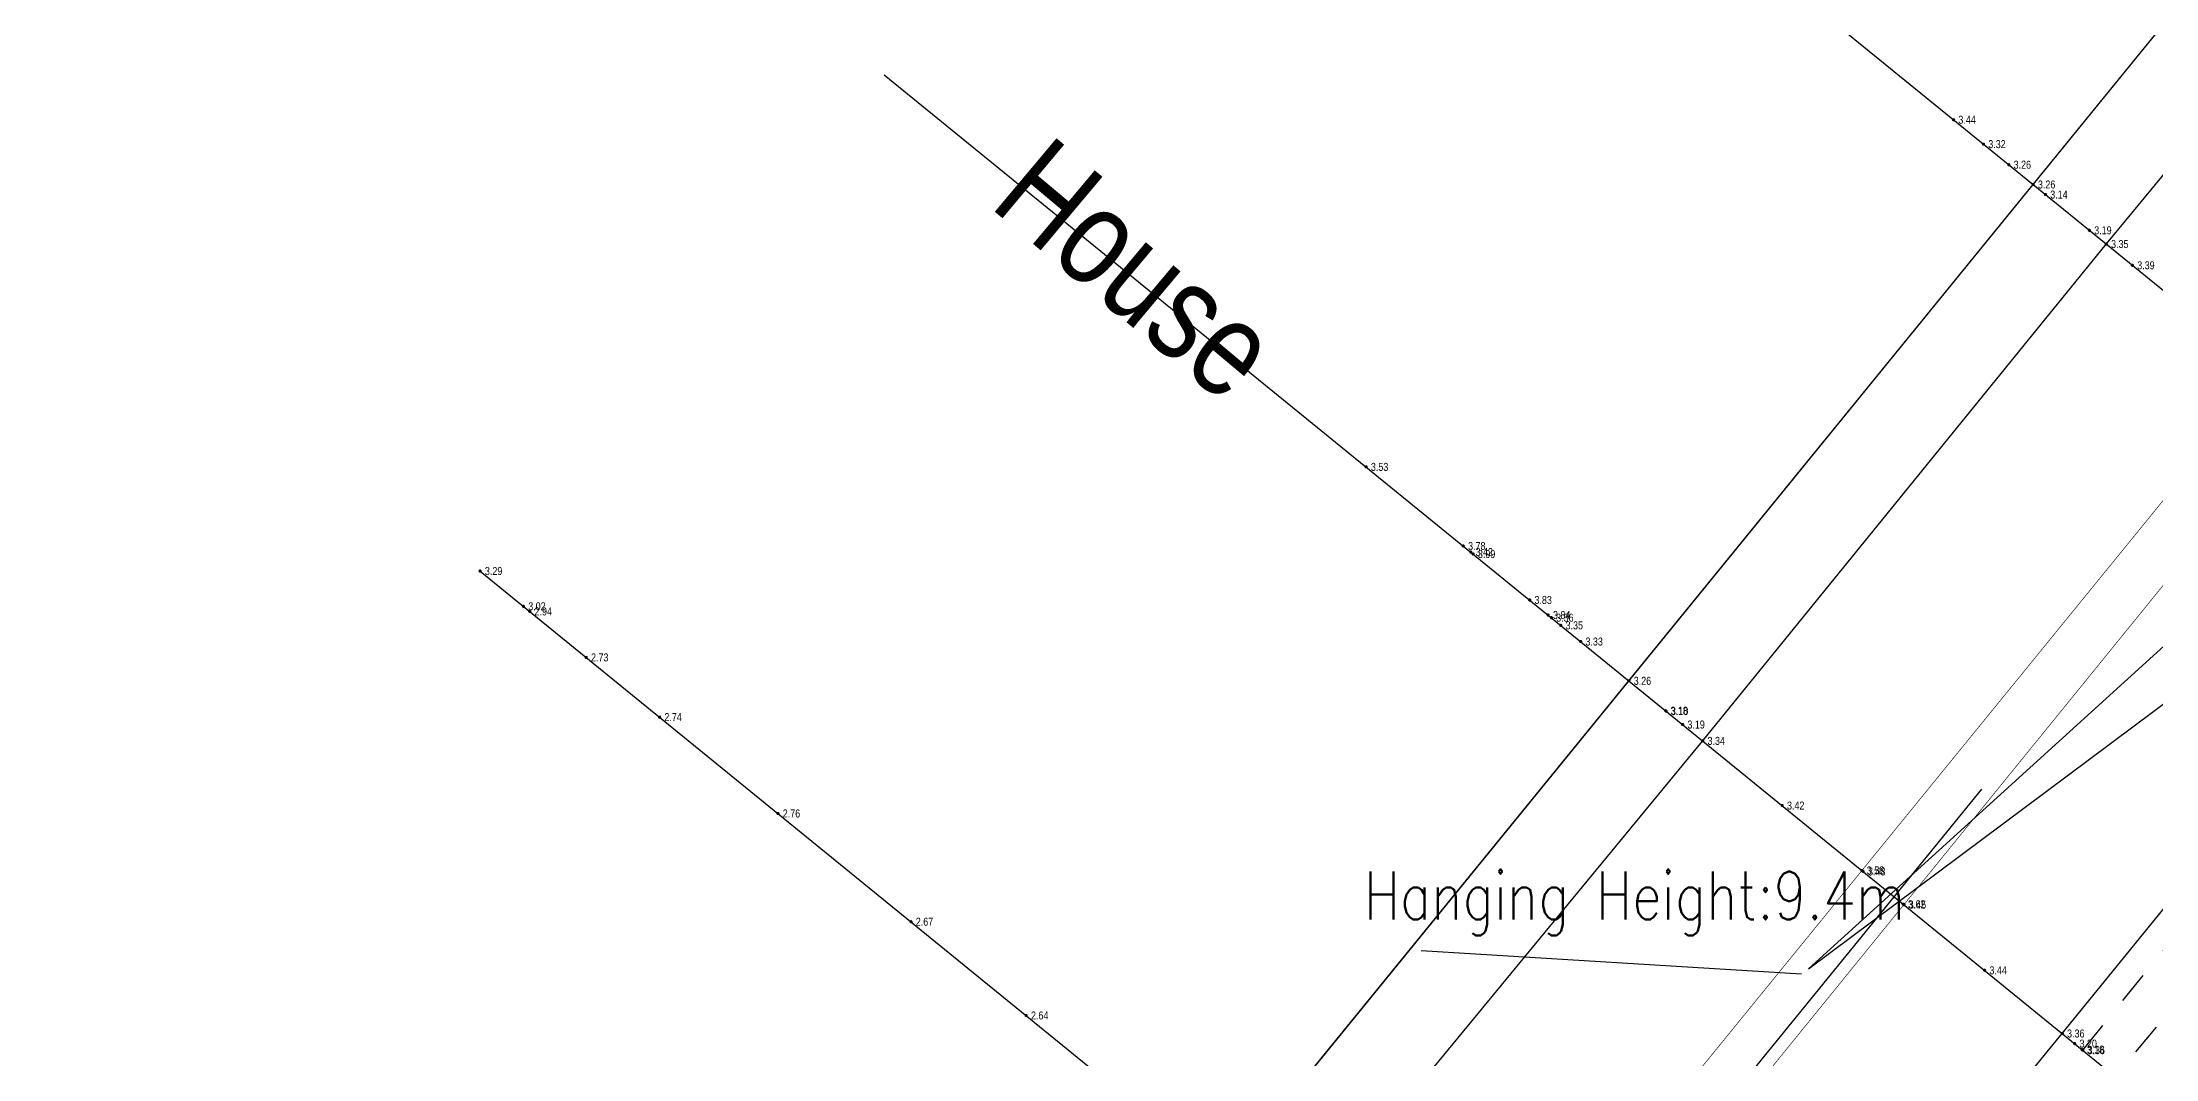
# Model space of a CAD drawing. Header units: metres. Extents: x 570700 to 571606, y 785277 to 786024.
# Drawn here: x 570850.6 to 570916.6, y 785525 to 785556.8 of the extents above; entities that cross this region are included whole.
import ezdxf
from ezdxf.enums import TextEntityAlignment as Align

# ---------------------------------------------------------------- set-up
doc = ezdxf.new("R2010")
doc.units = ezdxf.units.M
doc.linetypes.add('X37', pattern=[13, 5, -8])
doc.linetypes.add('X6', pattern=[2, 1, -1])
doc.layers.get('0').update_dxf_attribs({"linetype": 'CONTINUOUS'})
for name, color, linetype in [('DLSS', 4, 'CONTINUOUS'), ('dmx', 7, 'CONTINUOUS'), ('GCD-散点', 1, 'CONTINUOUS'), ('JMD', 6, 'CONTINUOUS'), ('电线悬高等参数', 2, 'CONTINUOUS'), ('道路中线_D2', 7, 'CONTINUOUS')]:
    doc.layers.add(name, color=color, linetype=linetype)
doc.styles.add('EICAD', font='arial.ttf', dxfattribs={"width": 0.8, "height": 2})
doc.styles.get("Standard").update_dxf_attribs({"font": 'rs.shx', "bigfont": 'hztxt.shx'})
doc.linetypes.add('444', pattern='A,4.5,[145,Aaa.SHX,S=1,R=0,X=0,Y=1],4.5,-0.5,[146,Aaa.SHX,S=1,R=0,X=0,Y=0],-0.5', length=10)

# ---------------------------------------------------------------- blocks, each defined once
blk = doc.blocks.new('GC200')
at = {"linetype": 'Continuous', "const_width": 0.2, "flags": 128}
blk.add_lwpolyline([(-0.1, 0, 1), (0.1, 0, 1)], format="xyb", close=True, dxfattribs=at)

msp = doc.modelspace()

# ---------------------------------------------------------------- linework, layer by layer
at = {"layer": 'DLSS', "linetype": 'Continuous', "flags": 128}
for points, elevation in [([(570724.531, 785317.86), (570737.382, 785334.051), (570750.278, 785349.349), (570762.947, 785364.822), (570775.583, 785380.343), (570788.221, 785395.855), (570800.987, 785411.231), (570813.553, 785426.815), (570826.201, 785442.285), (570838.888, 785457.757), (570851.653, 785473.134), (570864.391, 785488.576), (570877.15, 785503.975), (570889.765, 785519.49), (570902.46, 785534.915), (570915.083, 785550.46), (570926.944, 785564.835)], 2.693), ([(570737.847, 785307.931), (570750.229, 785323.639), (570763.847, 785340.447), (570775.434, 785354.687), (570788.07, 785370.175), (570800.66, 785385.716), (570813.264, 785401.247), (570825.801, 785416.821), (570838.452, 785432.306), (570851.109, 785447.802), (570863.748, 785463.292), (570876.286, 785478.86), (570888.439, 785494.759), (570901.047, 785510.308), (570913.706, 785525.786), (570926.32, 785541.298), (570935.871, 785553.129)], 2.713)]:
    msp.add_lwpolyline(points, dxfattribs=dict(at, elevation=elevation))
at = {"layer": 'DLSS', "linetype": 'X37', "const_width": 0.02, "flags": 128}
for points, elevation in [([(570730.628, 785313.772), (570768.545, 785360.274), (570781.143, 785375.807), (570793.79, 785391.3), (570806.425, 785406.804), (570819.129, 785422.251), (570831.683, 785437.821), (570856.957, 785468.824), (570869.599, 785484.322), (570882.258, 785499.796), (570894.821, 785515.368), (570932.697, 785561.902)], 2.94), ([(570731.921, 785312.72), (570769.857, 785359.205), (570782.518, 785374.687), (570795.136, 785390.205), (570807.739, 785405.734), (570820.375, 785421.242), (570832.979, 785436.766), (570858.176, 785467.832), (570870.89, 785483.271), (570883.463, 785498.813), (570896.152, 785514.284), (570933.969, 785560.866)], 2.92)]:
    msp.add_lwpolyline(points, dxfattribs=dict(at, elevation=elevation))
at = {"layer": 'DLSS', "linetype": 'X6', "flags": 128}
for points in [[(570750.766, 785323.189), (570763.402, 785338.684), (570776.096, 785354.143), (570788.797, 785369.853), (570801.374, 785385.163), (570813.894, 785400.723), (570826.537, 785416.234), (570839.211, 785431.684), (570851.859, 785447.192), (570864.417, 785462.745), (570877.097, 785478.202), (570889.052, 785494.258), (570901.714, 785509.763), (570914.345, 785525.264), (570926.947, 785540.821)], [(570928.191, 785539.783), (570915.356, 785524.447), (570902.855, 785508.838), (570890.469, 785493.141), (570878.342, 785477.183), (570865.588, 785461.805), (570853.056, 785446.224), (570840.524, 785430.652), (570827.795, 785415.198), (570815.178, 785399.69), (570802.612, 785384.102), (570789.991, 785368.777), (570777.681, 785353.511), (570764.644, 785337.641), (570751.969, 785322.215)]]:
    msp.add_lwpolyline(points, dxfattribs=at)
at = {"layer": 'dmx'}
for p, q in [((570889.529, 785571.256), (570943.814, 785527.061)), ((570876.902, 785555.746), (570931.187, 785511.551)), ((570864.275, 785540.237), (570918.559, 785496.042))]:
    msp.add_line(p, q, dxfattribs=at)
at = {"layer": 'JMD', "linetype": '444', "flags": 128}
msp.add_lwpolyline([(570857.33, 785468.514), (570881.849, 785498.541), (570883.829, 785499.848), (570895.832, 785514.544), (570911.189, 785533.419)], dxfattribs=at)
at = {"layer": '电线悬高等参数', "linetype": 'Continuous', "flags": 128}
for points in [[(570905.773, 785527.805), (570950.1, 785568.076)], [(570905.773, 785527.805), (570938.23, 785552.027)], [(570905.557, 785527.64), (570893.678, 785528.371)]]:
    msp.add_lwpolyline(points, dxfattribs=at)
at = {"layer": '道路中线_D2', "color": 4}
for p in [(570723.387, 785319.668), (570799.15, 785412.727)]:
    msp.add_line(p, (570958.491, 785608.445), dxfattribs=at)

# ---------------------------------------------------------------- block references
at = {"layer": 'GCD-散点'}
ref = msp.add_blockref('GC200', (570910.309, 785554.339, 3.441), dxfattribs=dict(at, xscale=0.25, yscale=0.25, zscale=0.25))
ref.add_attrib('height', '3.44', dxfattribs={"height": 0.25, "style": 'EICAD', "width": 0.8}).set_placement((570910.459, 785554.339, 3.441), align=Align.MIDDLE_LEFT)
ref = msp.add_blockref('GC200', (570911.243, 785553.578, 3.322), dxfattribs=dict(at, xscale=0.25, yscale=0.25, zscale=0.25))
ref.add_attrib('height', '3.32', dxfattribs={"height": 0.25, "style": 'EICAD', "width": 0.8}).set_placement((570911.393, 785553.578, 3.322), align=Align.MIDDLE_LEFT)
ref = msp.add_blockref('GC200', (570912.035, 785552.934, 3.255), dxfattribs=dict(at, xscale=0.25, yscale=0.25, zscale=0.25))
ref.add_attrib('height', '3.26', dxfattribs={"height": 0.25, "style": 'EICAD', "width": 0.8}).set_placement((570912.185, 785552.934, 3.255), align=Align.MIDDLE_LEFT)
ref = msp.add_blockref('GC200', (570912.794, 785552.316, 3.26), dxfattribs=dict(at, xscale=0.25, yscale=0.25, zscale=0.25))
ref.add_attrib('height', '3.26', dxfattribs={"height": 0.25, "style": 'EICAD', "width": 0.8}).set_placement((570912.944, 785552.316), align=Align.MIDDLE_LEFT)
ref = msp.add_blockref('GC200', (570913.179, 785552.002, 3.143), dxfattribs=dict(at, xscale=0.25, yscale=0.25, zscale=0.25))
ref.add_attrib('height', '3.14', dxfattribs={"height": 0.25, "style": 'EICAD', "width": 0.8}).set_placement((570913.329, 785552.002, 3.143), align=Align.MIDDLE_LEFT)
ref = msp.add_blockref('GC200', (570914.553, 785550.884, 3.194), dxfattribs=dict(at, xscale=0.25, yscale=0.25, zscale=0.25))
ref.add_attrib('height', '3.19', dxfattribs={"height": 0.25, "style": 'EICAD', "width": 0.8}).set_placement((570914.703, 785550.884, 3.194), align=Align.MIDDLE_LEFT)
ref = msp.add_blockref('GC200', (570915.079, 785550.455, 3.349), dxfattribs=dict(at, xscale=0.25, yscale=0.25, zscale=0.25))
ref.add_attrib('height', '3.35', dxfattribs={"height": 0.25, "style": 'EICAD', "width": 0.8}).set_placement((570915.229, 785550.455, 3.349), align=Align.MIDDLE_LEFT)
ref = msp.add_blockref('GC200', (570915.896, 785549.79, 3.387), dxfattribs=dict(at, xscale=0.25, yscale=0.25, zscale=0.25))
ref.add_attrib('height', '3.39', dxfattribs={"height": 0.25, "style": 'EICAD', "width": 0.8}).set_placement((570916.046, 785549.79, 3.387), align=Align.MIDDLE_LEFT)
ref = msp.add_blockref('GC200', (570891.955, 785543.491, 3.53), dxfattribs=dict(at, xscale=0.25, yscale=0.25, zscale=0.25))
ref.add_attrib('height', '3.53', dxfattribs={"height": 0.25, "style": 'EICAD', "width": 0.8}).set_placement((570892.105, 785543.491, 3.53), align=Align.MIDDLE_LEFT)
ref = msp.add_blockref('GC200', (570894.992, 785541.019, 3.776), dxfattribs=dict(at, xscale=0.25, yscale=0.25, zscale=0.25))
ref.add_attrib('height', '3.78', dxfattribs={"height": 0.25, "style": 'EICAD', "width": 0.8}).set_placement((570895.142, 785541.019, 3.776), align=Align.MIDDLE_LEFT)
ref = msp.add_blockref('GC200', (570895.225, 785540.829, 3.421), dxfattribs=dict(at, xscale=0.25, yscale=0.25, zscale=0.25))
ref.add_attrib('height', '3.42', dxfattribs={"height": 0.25, "style": 'EICAD', "width": 0.8}).set_placement((570895.375, 785540.829, 3.421), align=Align.MIDDLE_LEFT)
ref = msp.add_blockref('GC200', (570895.299, 785540.769, 3.988), dxfattribs=dict(at, xscale=0.25, yscale=0.25, zscale=0.25))
ref.add_attrib('height', '3.99', dxfattribs={"height": 0.25, "style": 'EICAD', "width": 0.8}).set_placement((570895.449, 785540.769, 3.988), align=Align.MIDDLE_LEFT)
ref = msp.add_blockref('GC200', (570864.275, 785540.237, 3.29), dxfattribs=dict(at, xscale=0.25, yscale=0.25, zscale=0.25))
ref.add_attrib('height', '3.29', dxfattribs={"height": 0.25, "style": 'EICAD', "width": 0.8}).set_placement((570864.425, 785540.237), align=Align.MIDDLE_LEFT)
ref = msp.add_blockref('GC200', (570865.629, 785539.134, 3.022), dxfattribs=dict(at, xscale=0.25, yscale=0.25, zscale=0.25))
ref.add_attrib('height', '3.02', dxfattribs={"height": 0.25, "style": 'EICAD', "width": 0.8}).set_placement((570865.779, 785539.134, 3.022), align=Align.MIDDLE_LEFT)
ref = msp.add_blockref('GC200', (570865.826, 785538.974, 2.938), dxfattribs=dict(at, xscale=0.25, yscale=0.25, zscale=0.25))
ref.add_attrib('height', '2.94', dxfattribs={"height": 0.25, "style": 'EICAD', "width": 0.8}).set_placement((570865.976, 785538.974, 2.938), align=Align.MIDDLE_LEFT)
ref = msp.add_blockref('GC200', (570897.065, 785539.331, 3.828), dxfattribs=dict(at, xscale=0.25, yscale=0.25, zscale=0.25))
ref.add_attrib('height', '3.83', dxfattribs={"height": 0.25, "style": 'EICAD', "width": 0.8}).set_placement((570897.215, 785539.331, 3.828), align=Align.MIDDLE_LEFT)
ref = msp.add_blockref('GC200', (570897.643, 785538.861, 3.842), dxfattribs=dict(at, xscale=0.25, yscale=0.25, zscale=0.25))
ref.add_attrib('height', '3.84', dxfattribs={"height": 0.25, "style": 'EICAD', "width": 0.8}).set_placement((570897.793, 785538.861, 3.842), align=Align.MIDDLE_LEFT)
ref = msp.add_blockref('GC200', (570897.743, 785538.779, 3.357), dxfattribs=dict(at, xscale=0.25, yscale=0.25, zscale=0.25))
ref.add_attrib('height', '3.36', dxfattribs={"height": 0.25, "style": 'EICAD', "width": 0.8}).set_placement((570897.893, 785538.779, 3.357), align=Align.MIDDLE_LEFT)
ref = msp.add_blockref('GC200', (570898.037, 785538.539, 3.347), dxfattribs=dict(at, xscale=0.25, yscale=0.25, zscale=0.25))
ref.add_attrib('height', '3.35', dxfattribs={"height": 0.25, "style": 'EICAD', "width": 0.8}).set_placement((570898.187, 785538.539, 3.347), align=Align.MIDDLE_LEFT)
ref = msp.add_blockref('GC200', (570867.591, 785537.537, 2.731), dxfattribs=dict(at, xscale=0.25, yscale=0.25, zscale=0.25))
ref.add_attrib('height', '2.73', dxfattribs={"height": 0.25, "style": 'EICAD', "width": 0.8}).set_placement((570867.741, 785537.537, 2.731), align=Align.MIDDLE_LEFT)
ref = msp.add_blockref('GC200', (570898.659, 785538.033, 3.327), dxfattribs=dict(at, xscale=0.25, yscale=0.25, zscale=0.25))
ref.add_attrib('height', '3.33', dxfattribs={"height": 0.25, "style": 'EICAD', "width": 0.8}).set_placement((570898.809, 785538.033, 3.327), align=Align.MIDDLE_LEFT)
ref = msp.add_blockref('GC200', (570900.167, 785536.806, 3.26), dxfattribs=dict(at, xscale=0.25, yscale=0.25, zscale=0.25))
ref.add_attrib('height', '3.26', dxfattribs={"height": 0.25, "style": 'EICAD', "width": 0.8}).set_placement((570900.317, 785536.806), align=Align.MIDDLE_LEFT)
ref = msp.add_blockref('GC200', (570869.883, 785535.671, 2.741), dxfattribs=dict(at, xscale=0.25, yscale=0.25, zscale=0.25))
ref.add_attrib('height', '2.74', dxfattribs={"height": 0.25, "style": 'EICAD', "width": 0.8}).set_placement((570870.033, 785535.671, 2.741), align=Align.MIDDLE_LEFT)
ref = msp.add_blockref('GC200', (570901.315, 785535.871, 3.177), dxfattribs=dict(at, xscale=0.25, yscale=0.25, zscale=0.25))
ref.add_attrib('height', '3.18', dxfattribs={"height": 0.25, "style": 'EICAD', "width": 0.8}).set_placement((570901.465, 785535.871, 3.177), align=Align.MIDDLE_LEFT)
ref = msp.add_blockref('GC200', (570901.33, 785535.859, 3.1), dxfattribs=dict(at, xscale=0.25, yscale=0.25, zscale=0.25))
ref.add_attrib('height', '3.10', dxfattribs={"height": 0.25, "style": 'EICAD', "width": 0.8}).set_placement((570901.48, 785535.859), align=Align.MIDDLE_LEFT)
ref = msp.add_blockref('GC200', (570901.844, 785535.44, 3.189), dxfattribs=dict(at, xscale=0.25, yscale=0.25, zscale=0.25))
ref.add_attrib('height', '3.19', dxfattribs={"height": 0.25, "style": 'EICAD', "width": 0.8}).set_placement((570901.994, 785535.44, 3.189), align=Align.MIDDLE_LEFT)
ref = msp.add_blockref('GC200', (570902.472, 785534.929, 3.343), dxfattribs=dict(at, xscale=0.25, yscale=0.25, zscale=0.25))
ref.add_attrib('height', '3.34', dxfattribs={"height": 0.25, "style": 'EICAD', "width": 0.8}).set_placement((570902.622, 785534.929, 3.343), align=Align.MIDDLE_LEFT)
ref = msp.add_blockref('GC200', (570904.955, 785532.907, 3.422), dxfattribs=dict(at, xscale=0.25, yscale=0.25, zscale=0.25))
ref.add_attrib('height', '3.42', dxfattribs={"height": 0.25, "style": 'EICAD', "width": 0.8}).set_placement((570905.105, 785532.907, 3.422), align=Align.MIDDLE_LEFT)
ref = msp.add_blockref('GC200', (570873.581, 785532.66, 2.76), dxfattribs=dict(at, xscale=0.25, yscale=0.25, zscale=0.25))
ref.add_attrib('height', '2.76', dxfattribs={"height": 0.25, "style": 'EICAD', "width": 0.8}).set_placement((570873.731, 785532.66, 2.76), align=Align.MIDDLE_LEFT)
ref = msp.add_blockref('GC200', (570907.446, 785530.88, 3.584), dxfattribs=dict(at, xscale=0.25, yscale=0.25, zscale=0.25))
ref.add_attrib('height', '3.58', dxfattribs={"height": 0.25, "style": 'EICAD', "width": 0.8}).set_placement((570907.596, 785530.88, 3.584), align=Align.MIDDLE_LEFT)
ref = msp.add_blockref('GC200', (570907.485, 785530.848, 3.475), dxfattribs=dict(at, xscale=0.25, yscale=0.25, zscale=0.25))
ref.add_attrib('height', '3.48', dxfattribs={"height": 0.25, "style": 'EICAD', "width": 0.8}).set_placement((570907.635, 785530.848, 3.475), align=Align.MIDDLE_LEFT)
ref = msp.add_blockref('GC200', (570908.735, 785529.823, 3.621), dxfattribs=dict(at, xscale=0.25, yscale=0.25, zscale=0.25))
ref.add_attrib('height', '3.62', dxfattribs={"height": 0.25, "style": 'EICAD', "width": 0.8}).set_placement((570908.885, 785529.823, 3.621), align=Align.MIDDLE_LEFT)
ref = msp.add_blockref('GC200', (570908.758, 785529.811, 3.45), dxfattribs=dict(at, xscale=0.25, yscale=0.25, zscale=0.25))
ref.add_attrib('height', '3.45', dxfattribs={"height": 0.25, "style": 'EICAD', "width": 0.8}).set_placement((570908.908, 785529.811, 3.45), align=Align.MIDDLE_LEFT)
ref = msp.add_blockref('GC200', (570877.737, 785529.277, 2.673), dxfattribs=dict(at, xscale=0.25, yscale=0.25, zscale=0.25))
ref.add_attrib('height', '2.67', dxfattribs={"height": 0.25, "style": 'EICAD', "width": 0.8}).set_placement((570877.887, 785529.277, 2.673), align=Align.MIDDLE_LEFT)
ref = msp.add_blockref('GC200', (570911.279, 785527.759, 3.44), dxfattribs=dict(at, xscale=0.25, yscale=0.25, zscale=0.25))
ref.add_attrib('height', '3.44', dxfattribs={"height": 0.25, "style": 'EICAD', "width": 0.8}).set_placement((570911.429, 785527.759, 3.44), align=Align.MIDDLE_LEFT)
ref = msp.add_blockref('GC200', (570881.336, 785526.347, 2.636), dxfattribs=dict(at, xscale=0.25, yscale=0.25, zscale=0.25))
ref.add_attrib('height', '2.64', dxfattribs={"height": 0.25, "style": 'EICAD', "width": 0.8}).set_placement((570881.486, 785526.347, 2.636), align=Align.MIDDLE_LEFT)
ref = msp.add_blockref('GC200', (570913.705, 785525.784, 3.361), dxfattribs=dict(at, xscale=0.25, yscale=0.25, zscale=0.25))
ref.add_attrib('height', '3.36', dxfattribs={"height": 0.25, "style": 'EICAD', "width": 0.8}).set_placement((570913.855, 785525.784, 3.361), align=Align.MIDDLE_LEFT)
ref = msp.add_blockref('GC200', (570914.093, 785525.468, 3.197), dxfattribs=dict(at, xscale=0.25, yscale=0.25, zscale=0.25))
ref.add_attrib('height', '3.20', dxfattribs={"height": 0.25, "style": 'EICAD', "width": 0.8}).set_placement((570914.243, 785525.468, 3.197), align=Align.MIDDLE_LEFT)
ref = msp.add_blockref('GC200', (570914.324, 785525.28, 3.18), dxfattribs=dict(at, xscale=0.25, yscale=0.25, zscale=0.25))
ref.add_attrib('height', '3.18', dxfattribs={"height": 0.25, "style": 'EICAD', "width": 0.8}).set_placement((570914.474, 785525.28), align=Align.MIDDLE_LEFT)
ref = msp.add_blockref('GC200', (570914.344, 785525.263, 3.356), dxfattribs=dict(at, xscale=0.25, yscale=0.25, zscale=0.25))
ref.add_attrib('height', '3.36', dxfattribs={"height": 0.25, "style": 'EICAD', "width": 0.8}).set_placement((570914.494, 785525.263, 3.356), align=Align.MIDDLE_LEFT)

# ---------------------------------------------------------------- texts
at = {"layer": 'JMD', "style": 'EICAD', "width": 0.8}
msp.add_text('House', height=3, rotation=320, dxfattribs=at).set_placement((570880.144, 785551.64))
at = {"layer": '电线悬高等参数', "linetype": 'Continuous', "width": 0.8}
msp.add_text('Hanging Height:9.4m', height=1.5, dxfattribs=at).set_placement((570900.342, 785529.879, 0.129), align=Align.MIDDLE)

doc.saveas('drawing.dxf')
